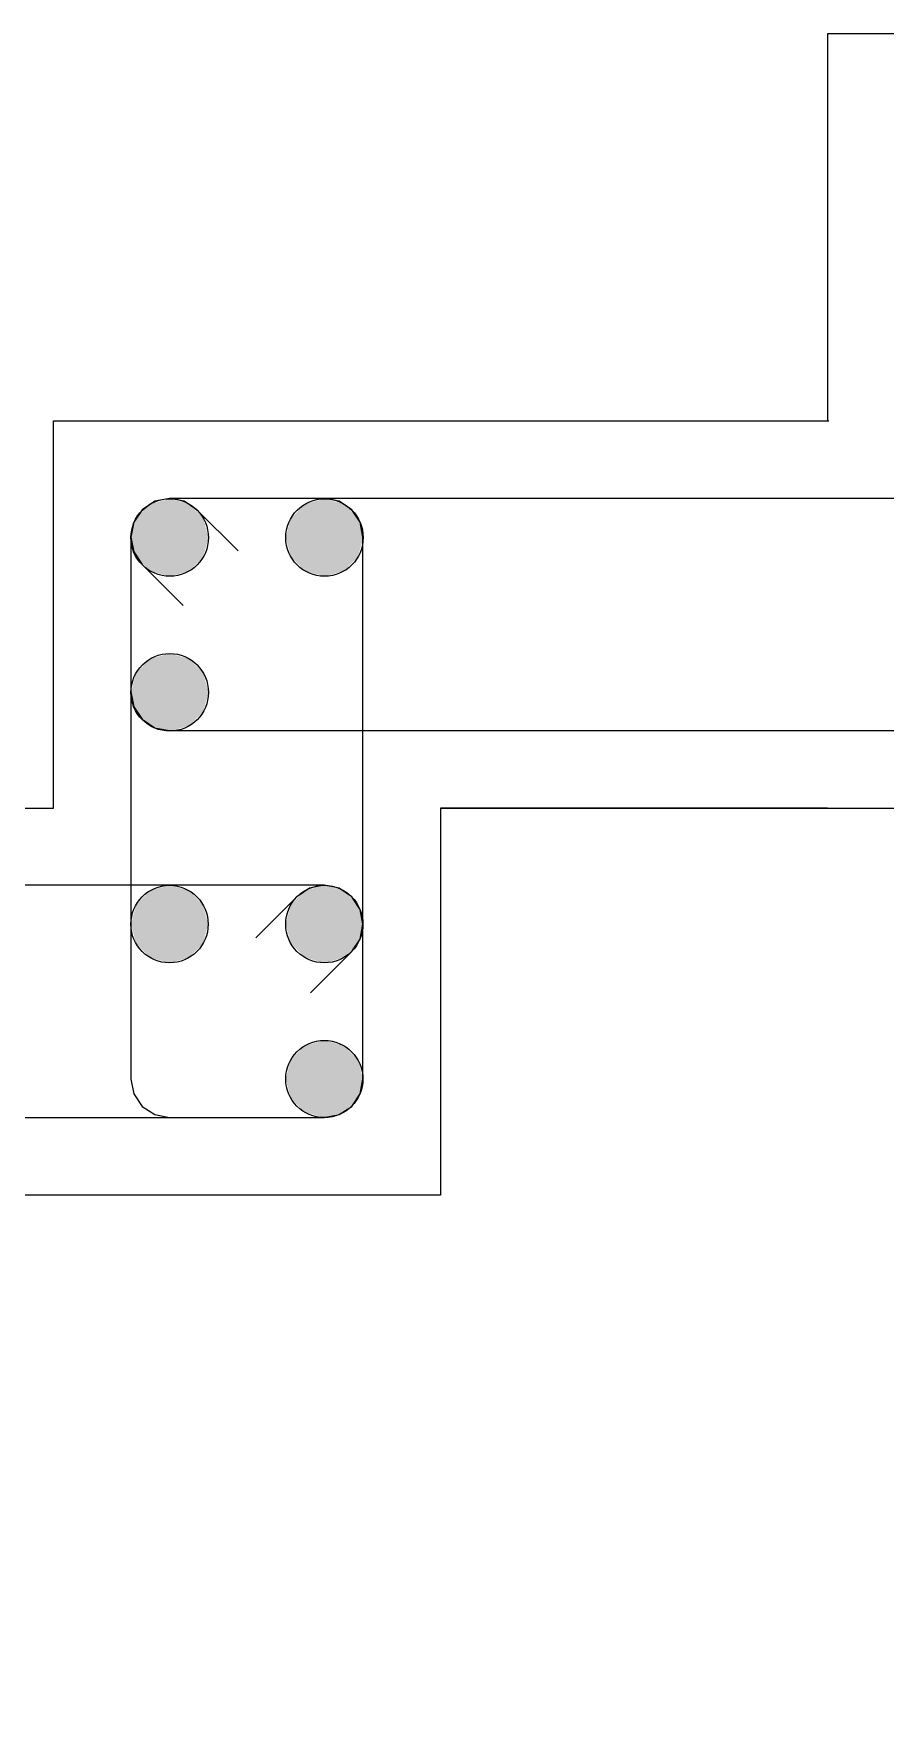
# Model space of a CAD drawing. Header units: millimetres. Extents: x 51.5 to 74.8, y 0.8 to 17.2.
# Drawn here: x 69.098 to 69.53, y 7.546 to 8.403 of the extents above; entities that cross this region are included whole.
import ezdxf

# ---------------------------------------------------------------- set-up
doc = ezdxf.new("R2010")
doc.units = ezdxf.units.MM
doc.layers.add('PDF_Geomertry', color=7, linetype='Continuous')
doc.layers.add('PDF_Solid Fills', color=7, linetype='Continuous')

msp = doc.modelspace()

# ---------------------------------------------------------------- linework, layer by layer
at = {"layer": 'PDF_Geomertry', "lineweight": 0}
for points in [[(69.30454, 8.0105), (69.69704, 8.0105), (69.69704, 8.20675), (70.1026, 8.20675), (70.1026, 8.403), (69.50079, 8.403), (69.50079, 8.20675)], [(66.36107, 6.83314), (66.75357, 6.83314), (66.75357, 7.02939), (67.14607, 7.02939), (67.14607, 7.22564), (67.53843, 7.22564), (67.53843, 7.42175), (67.93093, 7.42175), (67.93093, 7.618), (68.32343, 7.618), (68.32343, 7.81425), (68.71579, 7.81425), (68.71579, 8.0105), (69.10829, 8.0105), (69.10829, 8.20675), (69.50079, 8.20675), (69.50149, 8.20675)], [(69.63815, 8.16745), (69.16718, 8.16745), (69.15968, 8.16606), (69.15329, 8.16175), (69.14913, 8.15536), (69.1476, 8.14786), (69.1476, 8.06939), (69.14913, 8.06189), (69.15329, 8.0555), (69.15968, 8.0512), (69.16718, 8.04981), (69.63815, 8.04981)], [(69.2019, 8.14092), (69.18107, 8.16175), (69.17468, 8.16606), (69.16718, 8.16745), (69.15968, 8.16606), (69.15329, 8.16175), (69.14913, 8.15536), (69.1476, 8.14786), (69.1476, 7.87314), (69.14913, 7.86564), (69.15329, 7.85925), (69.15968, 7.85509), (69.16718, 7.85356), (69.24565, 7.85356), (69.25315, 7.85509), (69.25954, 7.85925), (69.26385, 7.86564), (69.26524, 7.87314), (69.26524, 8.14786), (69.26385, 8.15536), (69.25954, 8.16175), (69.25315, 8.16606), (69.24565, 8.16745), (69.16718, 8.16745), (69.15968, 8.16606), (69.15329, 8.16175), (69.14913, 8.15536), (69.1476, 8.14786), (69.14913, 8.14036), (69.15329, 8.13397), (69.17412, 8.11314)], [(69.50079, 8.0105), (69.30454, 8.0105), (69.30454, 7.81425), (68.91204, 7.81425), (68.91204, 7.618), (68.51968, 7.618), (68.51968, 7.42175), (68.12718, 7.42175), (68.12718, 7.22564), (67.73468, 7.22564), (67.73468, 7.02939), (67.34218, 7.02939), (67.34218, 6.83314), (66.94982, 6.83314), (66.94982, 6.63689), (66.55732, 6.63689), (66.55732, 6.44064), (66.16482, 6.44064)], [(69.23871, 7.91689), (69.25954, 7.93772), (69.26385, 7.94411), (69.26524, 7.95161), (69.26385, 7.95911), (69.25954, 7.9655), (69.25315, 7.96981), (69.24565, 7.97134), (68.77468, 7.97134)], [(68.77468, 7.85356), (69.24565, 7.85356), (69.25315, 7.85509), (69.25954, 7.85925), (69.26385, 7.86564), (69.26524, 7.87314), (69.26524, 7.95161), (69.26385, 7.95911), (69.25954, 7.9655), (69.25315, 7.96981), (69.24565, 7.97134), (69.23815, 7.96981), (69.23177, 7.9655), (69.21093, 7.94467)]]:
    msp.add_lwpolyline(points, dxfattribs=at)
msp.add_circle((69.24565, 7.87314), 0.01958, dxfattribs=at)
for points in [[(69.1869, 8.14759), (69.1869, 8.15842), (69.17815, 8.16731), (69.16732, 8.16731), (69.15649, 8.16731), (69.1476, 8.15842), (69.1476, 8.14759), (69.1476, 8.13675), (69.15649, 8.128), (69.16732, 8.128), (69.17815, 8.128), (69.1869, 8.13675), (69.1869, 8.14759)], [(69.1869, 8.14759), (69.1869, 8.15842), (69.17815, 8.16731), (69.16732, 8.16731), (69.15649, 8.16731), (69.1476, 8.15842), (69.1476, 8.14759), (69.1476, 8.13675), (69.15649, 8.128), (69.16732, 8.128), (69.17815, 8.128), (69.1869, 8.13675), (69.1869, 8.14759)], [(69.26537, 8.14759), (69.26537, 8.15842), (69.25663, 8.16731), (69.24579, 8.16731), (69.23496, 8.16731), (69.22607, 8.15842), (69.22607, 8.14759), (69.22607, 8.13675), (69.23496, 8.128), (69.24579, 8.128), (69.25663, 8.128), (69.26537, 8.13675), (69.26537, 8.14759)], [(69.1869, 8.06911), (69.1869, 8.07995), (69.17815, 8.08884), (69.16732, 8.08884), (69.15649, 8.08884), (69.1476, 8.07995), (69.1476, 8.06911), (69.1476, 8.05828), (69.15649, 8.04953), (69.16732, 8.04953), (69.17815, 8.04953), (69.1869, 8.05828), (69.1869, 8.06911)], [(69.18676, 7.95161), (69.18676, 7.96245), (69.17801, 7.97134), (69.16718, 7.97134), (69.15635, 7.97134), (69.1476, 7.96245), (69.1476, 7.95161), (69.1476, 7.94078), (69.15635, 7.93203), (69.16718, 7.93203), (69.17801, 7.93203), (69.18676, 7.94078), (69.18676, 7.95161)], [(69.26524, 7.95161), (69.26524, 7.96245), (69.25649, 7.97134), (69.24565, 7.97134), (69.23482, 7.97134), (69.22607, 7.96245), (69.22607, 7.95161), (69.22607, 7.94078), (69.23482, 7.93203), (69.24565, 7.93203), (69.25649, 7.93203), (69.26524, 7.94078), (69.26524, 7.95161)], [(69.26524, 7.95161), (69.26524, 7.96245), (69.25649, 7.97134), (69.24565, 7.97134), (69.23482, 7.97134), (69.22607, 7.96245), (69.22607, 7.95161), (69.22607, 7.94078), (69.23482, 7.93203), (69.24565, 7.93203), (69.25649, 7.93203), (69.26524, 7.94078), (69.26524, 7.95161)]]:
    msp.add_open_spline(points, degree=3, knots=[0, 0, 0, 0, 1, 1, 1, 2, 2, 2, 3, 3, 3, 4, 4, 4, 4], dxfattribs=at)
at = {"layer": 'PDF_Solid Fills', "transparency": 33554559}
for points in [[(69.15746, 8.16467), (69.15024, 8.15745), (69.16732, 8.14759)], [(69.16732, 8.16731), (69.15746, 8.16467), (69.16732, 8.14759)], [(69.17704, 8.16467), (69.16732, 8.16731), (69.16732, 8.14759)], [(69.18427, 8.15745), (69.17704, 8.16467), (69.16732, 8.14759)], [(69.23593, 8.16467), (69.22871, 8.15745), (69.24579, 8.14759)], [(69.24579, 8.16731), (69.23593, 8.16467), (69.24579, 8.14759)], [(69.25552, 8.16467), (69.24579, 8.16731), (69.24579, 8.14759)], [(69.26274, 8.15745), (69.25552, 8.16467), (69.24579, 8.14759)], [(69.15024, 8.15745), (69.1476, 8.14759), (69.16732, 8.14759)], [(69.1869, 8.14759), (69.18427, 8.15745), (69.16732, 8.14759)], [(69.22871, 8.15745), (69.22607, 8.14759), (69.24579, 8.14759)], [(69.26537, 8.14759), (69.26274, 8.15745), (69.24579, 8.14759)], [(69.1476, 8.14759), (69.15024, 8.13786), (69.16732, 8.14759)], [(69.15024, 8.13786), (69.15746, 8.13064), (69.16732, 8.14759)], [(69.15746, 8.13064), (69.16732, 8.128), (69.16732, 8.14759)], [(69.18427, 8.13786), (69.1869, 8.14759), (69.16732, 8.14759)], [(69.17704, 8.13064), (69.18427, 8.13786), (69.16732, 8.14759)], [(69.16732, 8.128), (69.17704, 8.13064), (69.16732, 8.14759)], [(69.22607, 8.14759), (69.22871, 8.13786), (69.24579, 8.14759)], [(69.22871, 8.13786), (69.23593, 8.13064), (69.24579, 8.14759)], [(69.23593, 8.13064), (69.24579, 8.128), (69.24579, 8.14759)], [(69.26274, 8.13786), (69.26537, 8.14759), (69.24579, 8.14759)], [(69.25552, 8.13064), (69.26274, 8.13786), (69.24579, 8.14759)], [(69.24579, 8.128), (69.25552, 8.13064), (69.24579, 8.14759)], [(69.15024, 8.07897), (69.15746, 8.0862), (69.16732, 8.06911)], [(69.15746, 8.0862), (69.16732, 8.08884), (69.16732, 8.06911)], [(69.16732, 8.08884), (69.17704, 8.0862), (69.16732, 8.06911)], [(69.17704, 8.0862), (69.18427, 8.07897), (69.16732, 8.06911)], [(69.1476, 8.06911), (69.15024, 8.07897), (69.16732, 8.06911)], [(69.18427, 8.07897), (69.1869, 8.06911), (69.16732, 8.06911)], [(69.15024, 8.05939), (69.1476, 8.06911), (69.16732, 8.06911)], [(69.15746, 8.05217), (69.15024, 8.05939), (69.16732, 8.06911)], [(69.16732, 8.04953), (69.15746, 8.05217), (69.16732, 8.06911)], [(69.17704, 8.05217), (69.16732, 8.04953), (69.16732, 8.06911)], [(69.18427, 8.05939), (69.17704, 8.05217), (69.16732, 8.06911)], [(69.1869, 8.06911), (69.18427, 8.05939), (69.16732, 8.06911)], [(69.15024, 7.96147), (69.15732, 7.9687), (69.16718, 7.95161)], [(69.15732, 7.9687), (69.16718, 7.97134), (69.16718, 7.95161)], [(69.16718, 7.97134), (69.17704, 7.9687), (69.16718, 7.95161)], [(69.17704, 7.9687), (69.18413, 7.96147), (69.16718, 7.95161)], [(69.22871, 7.96147), (69.23593, 7.9687), (69.24565, 7.95161)], [(69.23593, 7.9687), (69.24565, 7.97134), (69.24565, 7.95161)], [(69.24565, 7.97134), (69.25552, 7.9687), (69.24565, 7.95161)], [(69.25552, 7.9687), (69.26274, 7.96147), (69.24565, 7.95161)], [(69.1476, 7.95161), (69.15024, 7.96147), (69.16718, 7.95161)], [(69.18413, 7.96147), (69.18676, 7.95161), (69.16718, 7.95161)], [(69.22607, 7.95161), (69.22871, 7.96147), (69.24565, 7.95161)], [(69.26274, 7.96147), (69.26524, 7.95161), (69.24565, 7.95161)], [(69.15024, 7.94189), (69.1476, 7.95161), (69.16718, 7.95161)], [(69.15732, 7.93467), (69.15024, 7.94189), (69.16718, 7.95161)], [(69.16718, 7.93203), (69.15732, 7.93467), (69.16718, 7.95161)], [(69.17704, 7.93467), (69.16718, 7.93203), (69.16718, 7.95161)], [(69.18413, 7.94189), (69.17704, 7.93467), (69.16718, 7.95161)], [(69.18676, 7.95161), (69.18413, 7.94189), (69.16718, 7.95161)], [(69.22871, 7.94189), (69.22607, 7.95161), (69.24565, 7.95161)], [(69.23593, 7.93467), (69.22871, 7.94189), (69.24565, 7.95161)], [(69.24565, 7.93203), (69.23593, 7.93467), (69.24565, 7.95161)], [(69.25552, 7.93467), (69.24565, 7.93203), (69.24565, 7.95161)], [(69.26274, 7.94189), (69.25552, 7.93467), (69.24565, 7.95161)], [(69.26524, 7.95161), (69.26274, 7.94189), (69.24565, 7.95161)], [(69.23593, 7.89009), (69.22871, 7.883), (69.24565, 7.87314)], [(69.24565, 7.89272), (69.23593, 7.89009), (69.24565, 7.87314)], [(69.25552, 7.89009), (69.24565, 7.89272), (69.24565, 7.87314)], [(69.26274, 7.883), (69.25552, 7.89009), (69.24565, 7.87314)], [(69.22871, 7.883), (69.22607, 7.87314), (69.24565, 7.87314)], [(69.26524, 7.87314), (69.26274, 7.883), (69.24565, 7.87314)], [(69.22607, 7.87314), (69.22871, 7.86328), (69.24565, 7.87314)], [(69.22871, 7.86328), (69.23593, 7.8562), (69.24565, 7.87314)], [(69.23593, 7.8562), (69.24565, 7.85356), (69.24565, 7.87314)], [(69.26274, 7.86328), (69.26524, 7.87314), (69.24565, 7.87314)], [(69.25552, 7.8562), (69.26274, 7.86328), (69.24565, 7.87314)], [(69.24565, 7.85356), (69.25552, 7.8562), (69.24565, 7.87314)]]:
    msp.add_solid(points, dxfattribs=at)

doc.saveas('drawing.dxf')
